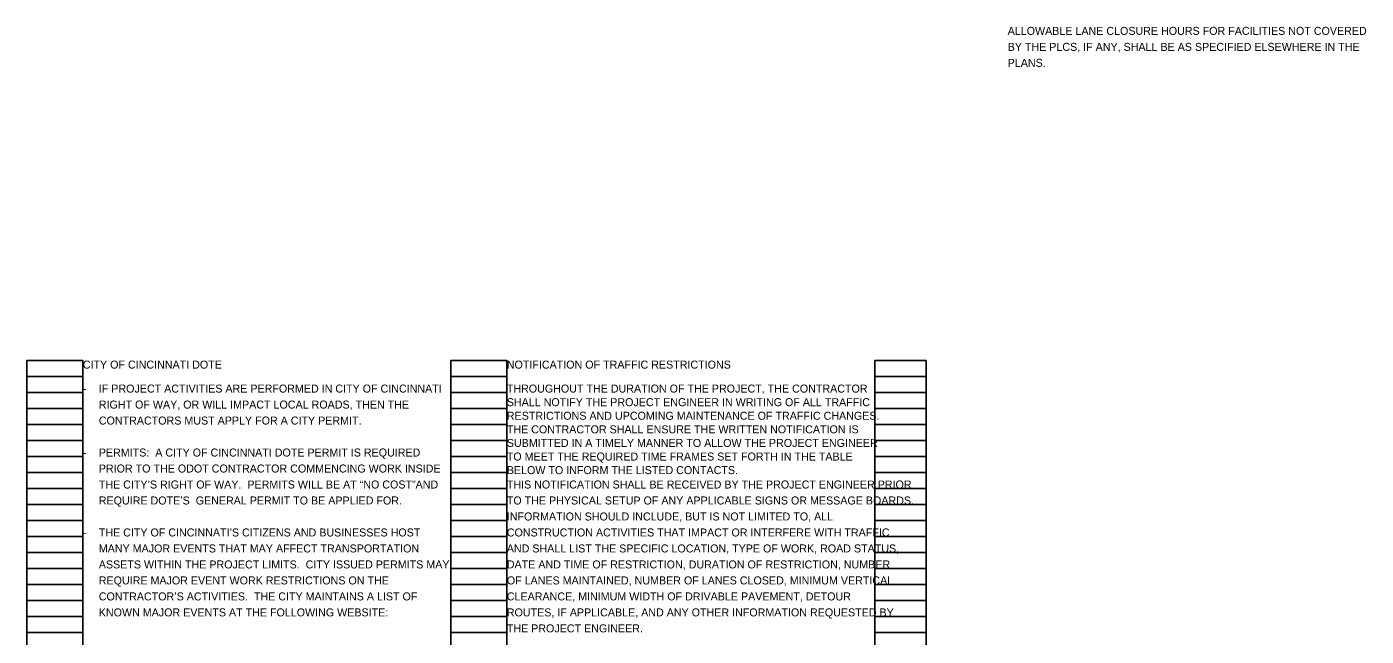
# Model space of a CAD drawing. Extents: x -32.1 to 66, y -34 to 22.
# Drawn here: x 42.53 to 65.97, y -16.66 to -5.98 of the extents above; entities that cross this region are included whole.
import ezdxf

# ---------------------------------------------------------------- set-up
doc = ezdxf.new("R2010")
doc.units = 0
doc.layers.add('SH_Data', color=7, linetype='Continuous')
doc.layers.add('SH_Text', color=7, linetype='Continuous')

msp = doc.modelspace()

# ---------------------------------------------------------------- linework, layer by layer
at = {"layer": 'SH_Data'}
for p, q in [((42.528, -31.988), (42.528, -11.828)), ((42.528, -11.828), (43.508, -11.828)), ((43.508, -31.988), (43.508, -11.828)), ((49.948, -31.988), (49.948, -11.828)), ((49.948, -11.828), (50.928, -11.828)), ((50.928, -31.988), (50.928, -11.828)), ((57.368, -31.988), (57.368, -11.828)), ((57.368, -11.828), (58.268, -11.828)), ((58.268, -31.988), (58.268, -11.828)), ((42.528, -12.108), (43.508, -12.108)), ((49.948, -12.108), (50.928, -12.108)), ((57.368, -12.108), (58.268, -12.108)), ((42.528, -12.388), (43.508, -12.388)), ((49.948, -12.388), (50.928, -12.388)), ((57.368, -12.388), (58.268, -12.388)), ((42.528, -12.668), (43.508, -12.668)), ((49.948, -12.668), (50.928, -12.668)), ((57.368, -12.668), (58.268, -12.668)), ((42.528, -12.948), (43.508, -12.948)), ((49.948, -12.948), (50.928, -12.948)), ((57.368, -12.948), (58.268, -12.948)), ((42.528, -13.228), (43.508, -13.228)), ((49.948, -13.228), (50.928, -13.228)), ((57.368, -13.228), (58.268, -13.228)), ((42.528, -13.508), (43.508, -13.508)), ((49.948, -13.508), (50.928, -13.508)), ((57.368, -13.508), (58.268, -13.508)), ((42.528, -13.788), (43.508, -13.788)), ((49.948, -13.788), (50.928, -13.788)), ((57.368, -13.788), (58.268, -13.788)), ((42.528, -14.068), (43.508, -14.068)), ((49.948, -14.068), (50.928, -14.068)), ((57.368, -14.068), (58.268, -14.068)), ((42.528, -14.348), (43.508, -14.348)), ((49.948, -14.348), (50.928, -14.348)), ((57.368, -14.348), (58.268, -14.348)), ((42.528, -14.628), (43.508, -14.628)), ((49.948, -14.628), (50.928, -14.628)), ((57.368, -14.628), (58.268, -14.628)), ((42.528, -14.908), (43.508, -14.908)), ((49.948, -14.908), (50.928, -14.908)), ((57.368, -14.908), (58.268, -14.908)), ((42.528, -15.188), (43.508, -15.188)), ((49.948, -15.188), (50.928, -15.188)), ((57.368, -15.188), (58.268, -15.188)), ((42.528, -15.468), (43.508, -15.468)), ((49.948, -15.468), (50.928, -15.468)), ((57.368, -15.468), (58.268, -15.468)), ((42.528, -15.748), (43.508, -15.748)), ((49.948, -15.748), (50.928, -15.748)), ((57.368, -15.748), (58.268, -15.748)), ((42.528, -16.028), (43.508, -16.028)), ((49.948, -16.028), (50.928, -16.028)), ((57.368, -16.028), (58.268, -16.028)), ((42.528, -16.308), (43.508, -16.308)), ((49.948, -16.308), (50.928, -16.308)), ((57.368, -16.308), (58.268, -16.308)), ((42.528, -16.588), (43.508, -16.588)), ((49.948, -16.588), (50.928, -16.588)), ((57.368, -16.588), (58.268, -16.588))]:
    msp.add_line(p, q, dxfattribs=at)

# ---------------------------------------------------------------- texts
at = {"layer": 'SH_Text'}
for s, p in [('ALLOWABLE LANE CLOSURE HOURS FOR FACILITIES NOT COVERED', (59.693, -6.123)), ('BY THE PLCS, IF ANY, SHALL BE AS SPECIFIED ELSEWHERE IN THE', (59.693, -6.403)), ('PLANS.', (59.693, -6.683)), ('CITY OF CINCINNATI DOTE', (43.508, -11.968)), ('NOTIFICATION OF TRAFFIC RESTRICTIONS', (50.928, -11.968)), ('-', (43.508, -12.388)), ('IF PROJECT ACTIVITIES ARE PERFORMED IN CITY OF CINCINNATI ', (43.788, -12.388)), ('THROUGHOUT THE DURATION OF THE PROJECT, THE CONTRACTOR', (50.928, -12.388)), ('RIGHT OF WAY, OR WILL IMPACT LOCAL ROADS, THEN THE ', (43.788, -12.668)), ('SHALL NOTIFY THE PROJECT ENGINEER IN WRITING OF ALL TRAFFIC', (50.928, -12.626)), ('CONTRACTORS MUST APPLY FOR A CITY PERMIT.', (43.788, -12.948)), ('RESTRICTIONS AND UPCOMING MAINTENANCE OF TRAFFIC CHANGES.', (50.928, -12.864)), ('THE CONTRACTOR SHALL ENSURE THE WRITTEN NOTIFICATION IS', (50.928, -13.102)), ('SUBMITTED IN A TIMELY MANNER TO ALLOW THE PROJECT ENGINEER', (50.928, -13.34)), ('-', (43.508, -13.508)), ('PERMITS:\xa0 A CITY OF CINCINNATI DOTE PERMIT IS REQUIRED ', (43.788, -13.508)), ('TO MEET THE REQUIRED TIME FRAMES SET FORTH IN THE TABLE', (50.928, -13.578)), ('PRIOR TO THE ODOT CONTRACTOR COMMENCING WORK INSIDE ', (43.788, -13.788)), ('BELOW TO INFORM THE LISTED CONTACTS.', (50.928, -13.816)), ('THE CITY’S RIGHT OF WAY.\xa0 PERMITS WILL BE AT “NO COST”AND ', (43.788, -14.068)), ('THIS NOTIFICATION SHALL BE RECEIVED BY THE PROJECT ENGINEER PRIOR ', (50.928, -14.068)), ('REQUIRE DOTE’S \xa0GENERAL PERMIT TO BE APPLIED FOR.', (43.788, -14.348)), ('TO THE PHYSICAL SETUP OF ANY APPLICABLE SIGNS OR MESSAGE BOARDS. ', (50.928, -14.348)), ('INFORMATION SHOULD INCLUDE, BUT IS NOT LIMITED TO, ALL ', (50.928, -14.628)), ('THE CITY OF CINCINNATI’S CITIZENS AND BUSINESSES HOST ', (43.788, -14.908)), ('CONSTRUCTION ACTIVITIES THAT IMPACT OR INTERFERE WITH TRAFFIC ', (50.928, -14.908)), ('-', (43.508, -14.908)), ('MANY MAJOR EVENTS THAT MAY AFFECT TRANSPORTATION ', (43.788, -15.188)), ('AND SHALL LIST THE SPECIFIC LOCATION, TYPE OF WORK, ROAD STATUS, ', (50.928, -15.188)), ('ASSETS WITHIN THE PROJECT LIMITS.\xa0 CITY ISSUED PERMITS MAY ', (43.788, -15.468)), ('DATE AND TIME OF RESTRICTION, DURATION OF RESTRICTION, NUMBER ', (50.928, -15.468)), ('REQUIRE MAJOR EVENT WORK RESTRICTIONS ON THE ', (43.788, -15.748)), ('OF LANES MAINTAINED, NUMBER OF LANES CLOSED, MINIMUM VERTICAL ', (50.928, -15.748)), ('CONTRACTOR’S ACTIVITIES.\xa0 THE CITY MAINTAINS A LIST OF ', (43.788, -16.028)), ('CLEARANCE, MINIMUM WIDTH OF DRIVABLE PAVEMENT, DETOUR ', (50.928, -16.028)), ('KNOWN MAJOR EVENTS AT THE FOLLOWING WEBSITE:\xa0 ', (43.788, -16.308)), ('ROUTES, IF APPLICABLE, AND ANY OTHER INFORMATION REQUESTED BY ', (50.928, -16.308)), ('THE PROJECT ENGINEER.', (50.928, -16.588))]:
    msp.add_text(s, height=0.14, dxfattribs=at).set_placement(p)

doc.saveas('drawing.dxf')
